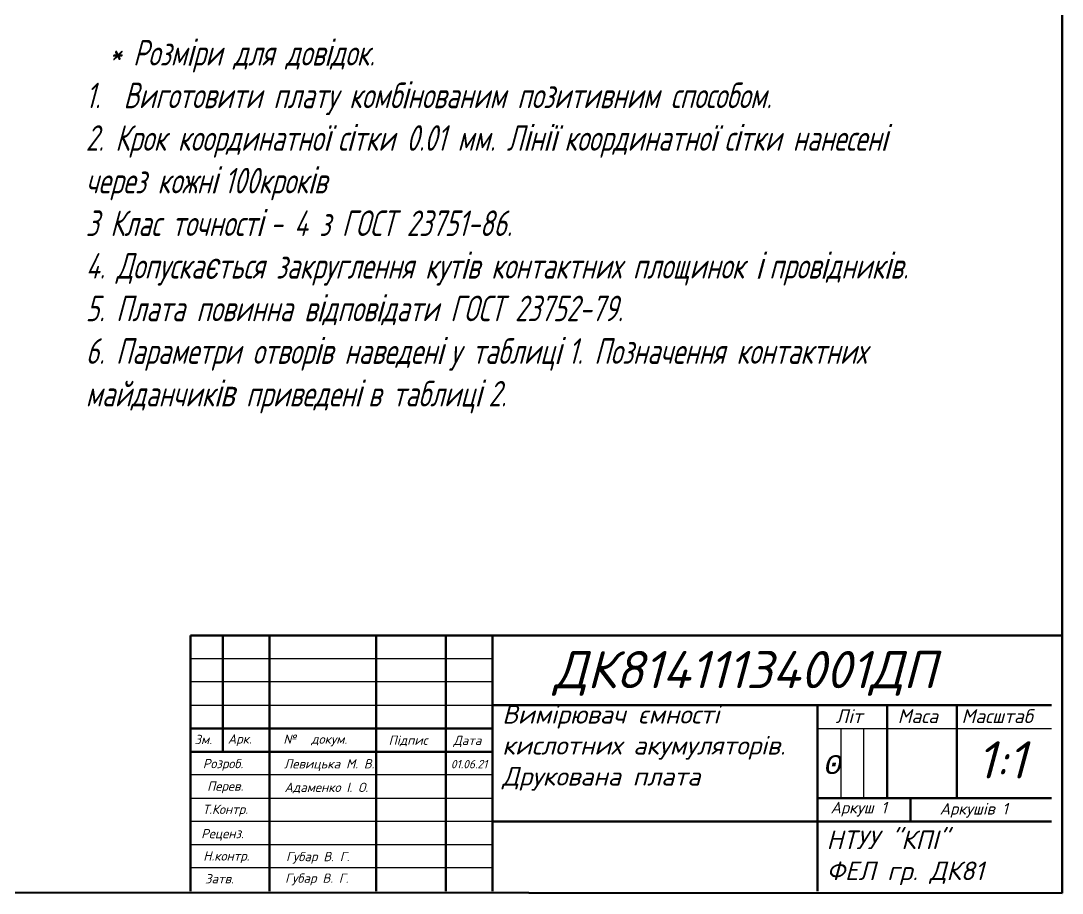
# Paper-space layout 'Лист1' of a CAD drawing. Header units: millimetres. Extents: x 20 to 579, y 6 to 381.
# Drawn here: x 354.9 to 579.1, y 5.6 to 193.3 of the extents above; entities that cross this region are included whole.
import ezdxf

# ---------------------------------------------------------------- set-up
doc = ezdxf.new("R2010")
doc.units = ezdxf.units.MM
doc.layers.add('СхемаЕлПринц', color=7, linetype='Continuous', lineweight=50, true_color=0x000000)
doc.styles.add('2', font='', dxfattribs={"width": 0.75, "oblique": 15, "height": 3.5})
doc.styles.add('Гост', font='isocpeui.ttf')
doc.styles.get('2').set_extended_font_data('GOST type B')

psp = doc.layouts.new('Лист1')

# ---------------------------------------------------------------- linework, layer by layer
at = {"layer": 'СхемаЕлПринц'}
for p, q in [((579.123, 5.634), (579.123, 381.047)), ((391.458, 6.073), (391.458, 61.073)), ((391.458, 61.073), (398.458, 61.073)), ((398.458, 61.073), (398.458, 36.073)), ((398.458, 61.073), (408.458, 61.073)), ((408.458, 61.073), (408.458, 6.073)), ((408.458, 61.073), (446.458, 61.073)), ((431.458, 61.073), (431.458, 6.073)), ((579.123, 61.073), (446.458, 61.073)), ((446.458, 61.073), (446.458, 6.073)), ((456.458, 61.073), (456.458, 6.073)), ((526.458, 61.073), (576.458, 61.073)), ((391.458, 51.073), (391.458, 46.073)), ((526.458, 46.073), (456.458, 46.073)), ((526.458, 41.073), (526.458, 46.073)), ((526.458, 46.073), (541.458, 46.073)), ((541.458, 46.073), (556.458, 46.073)), ((541.458, 46.073), (541.458, 26.073)), ((556.458, 46.073), (576.806, 46.073)), ((556.458, 46.073), (556.458, 26.073)), ((456.458, 41.073), (391.458, 41.073)), ((391.458, 41.073), (391.458, 36.073)), ((526.458, 26.073), (526.458, 41.073)), ((391.458, 36.073), (456.458, 36.073)), ((391.458, 31.073), (391.458, 26.073)), ((526.458, 21.073), (526.458, 26.073)), ((576.806, 26.073), (526.458, 26.073)), ((531.458, 26.073), (536.458, 26.073)), ((546.458, 21.073), (546.458, 26.073)), ((391.458, 21.073), (391.458, 16.073)), ((526.458, 21.073), (456.458, 21.073)), ((526.458, 6.073), (526.458, 21.073)), ((526.458, 21.073), (576.806, 21.073)), ((526.458, 21.073), (546.458, 21.073)), ((391.458, 16.073), (391.458, 16.073)), ((579.123, 5.634), (219.348, 5.808))]:
    psp.add_line(p, q, dxfattribs=at)
at = {"layer": 'СхемаЕлПринц', "lineweight": 25}
for p, q in [((456.458, 56.073), (391.458, 56.073)), ((456.458, 51.073), (391.458, 51.073)), ((391.458, 46.073), (456.458, 46.073)), ((526.458, 41.073), (576.806, 41.073)), ((531.458, 41.073), (531.458, 26.073)), ((536.458, 26.073), (536.458, 41.073)), ((456.458, 31.073), (391.458, 31.073)), ((391.458, 26.073), (456.458, 26.073)), ((456.458, 21.073), (391.458, 21.073)), ((391.458, 16.073), (456.458, 16.073)), ((456.458, 11.073), (391.458, 11.073))]:
    psp.add_line(p, q, dxfattribs=at)

# ---------------------------------------------------------------- texts
at = {"insert": (368.917, 189.212), "char_height": 5.5, "attachment_point": 1, "style": '2'}
psp.add_mtext_dynamic_manual_height_columns('  * Розм{\\fArial|b0|i0|c204|p34;і}ри для дов{\\fArial|b0|i0|c204|p34;і}док.\\P1.  Виготовити плату комб{\\fArial|b0|i0|c204|p34;і}нованим позитивним способом.\\P2. Крок координатно{\\fArial|b0|i0|c204|p34;ї }с{\\fArial|b0|i0|c204|p34;і}тки 0.01 мм. Л{\\fArial|b0|i0|c204|p34;і}н{\\fArial|b0|i0|c204|p34;ії }координатно{\\fArial|b0|i0|c204|p34;ї }с{\\fArial|b0|i0|c204|p34;і}тки нанесен{\\fArial|b0|i0|c204|p34;і }через кожн{\\fArial|b0|i0|c204|p34;і }100крок{\\fArial|b0|i0|c204|p34;і}в\\P3 Клас точност{\\fArial|b0|i0|c204|p34;і }- 4 з ГОСТ 23751-86. \\P4. Допуска{\\fArial|b0|i0|c204|p34;є}ться закруглення кут{\\fArial|b0|i0|c204|p34;і}в контактних площинок {\\fArial|b0|i0|c204|p34;і }пров{\\fArial|b0|i0|c204|p34;і}дник{\\fArial|b0|i0|c204|p34;і}в. \\P5. Плата повинна в{\\fArial|b0|i0|c204|p34;і}дпов{\\fArial|b0|i0|c204|p34;і}дати ГОСТ 23752-79.\\P6. Параметри отвор{\\fArial|b0|i0|c204|p34;і}в наведен{\\fArial|b0|i0|c204|p34;і }у таблиц{\\fArial|b0|i0|c204|p34;і }1. Позначення контактних майданчик{\\fArial|b0|i0|c204|p34;ів} приведен{\\fArial|b0|i0|c204|p34;і }в таблиц{\\fArial|b0|i0|c204|p34;і }2.', width=185.75997, gutter_width=12.5, heights=[0], dxfattribs=at)
at = {"layer": 'СхемаЕлПринц', "attachment_point": 1, "style": 'Гост'}
for s, width, gutter_width, insert, char_height in [('ДК81411134001ДП', 120, 55.902, (469.636, 57.739), 8), ('Вимірювач ємності кислотних акумуляторів. Друкована плата', 70, 55.902, (458.586, 46.12), 4), ('Літ', 15, 55.902, (530.345, 45.226), 3), ('Маса', 15, 55.902, (543.717, 45.227), 3), ('Масштаб', 20, 55.902, (557.454, 45.228), 3), ('Зм.', 7, 55.902, (392.328, 39.699), 2), ('Арк.', 10, 55.902, (399.507, 39.821), 2), ('\\pxi-3,l4,t4;№^Iдокум.', 23, 55.902, (409.462, 39.776), 2), ('Підпис', 15, 55.902, (434.117, 39.543), 2), ('Дата', 10, 55.902, (448.065, 39.496), 2), ('1:1', 20, 55.902, (560.754, 38.321), 8), ('Розроб.', 17, 55.902, (394.13, 34.514), 2), ('Левицька М. В.', 23, 55.902, (411.588, 34.469), 2), ('01.06.21', 5.90172, 12.5, (447.517, 34.301), 1.8), ('{\\fISOCTEUR|b0|i1|c0|p49;0}', 20, 55.902, (527.909, 35.299), 4), ('Перев.', 17, 55.902, (395.055, 29.67), 2), ('Адаменко І. О.', 23, 55.902, (411.706, 29.404), 2), ('Т.Контр.', 17, 55.902, (394.084, 24.68), 2), ('Аркуш 1', 20, 55.902, (529.245, 25.294), 2.5), ('Аркушів 1', 30, 55.902, (552.743, 25.042), 2.5), ('Реценз.', 17, 55.902, (393.774, 19.448), 2), ('НТУУ "КПІ"\\PФЕЛ гр. ДК81', 50, 55.902, (528.384, 19.109), 4), ('Н.контр.', 17, 55.902, (394.223, 14.639), 2), ('Губар В. Г.', 23, 55.902, (412.042, 14.514), 2), ('Затв.', 17, 55.902, (394.593, 9.73), 2), ('Губар В. Г.', 23, 55.902, (411.836, 9.861), 2)]:
    psp.add_mtext_dynamic_manual_height_columns(s, width=width, gutter_width=gutter_width, heights=[0], dxfattribs=dict(at, insert=insert, char_height=char_height))

doc.saveas('drawing.dxf')
